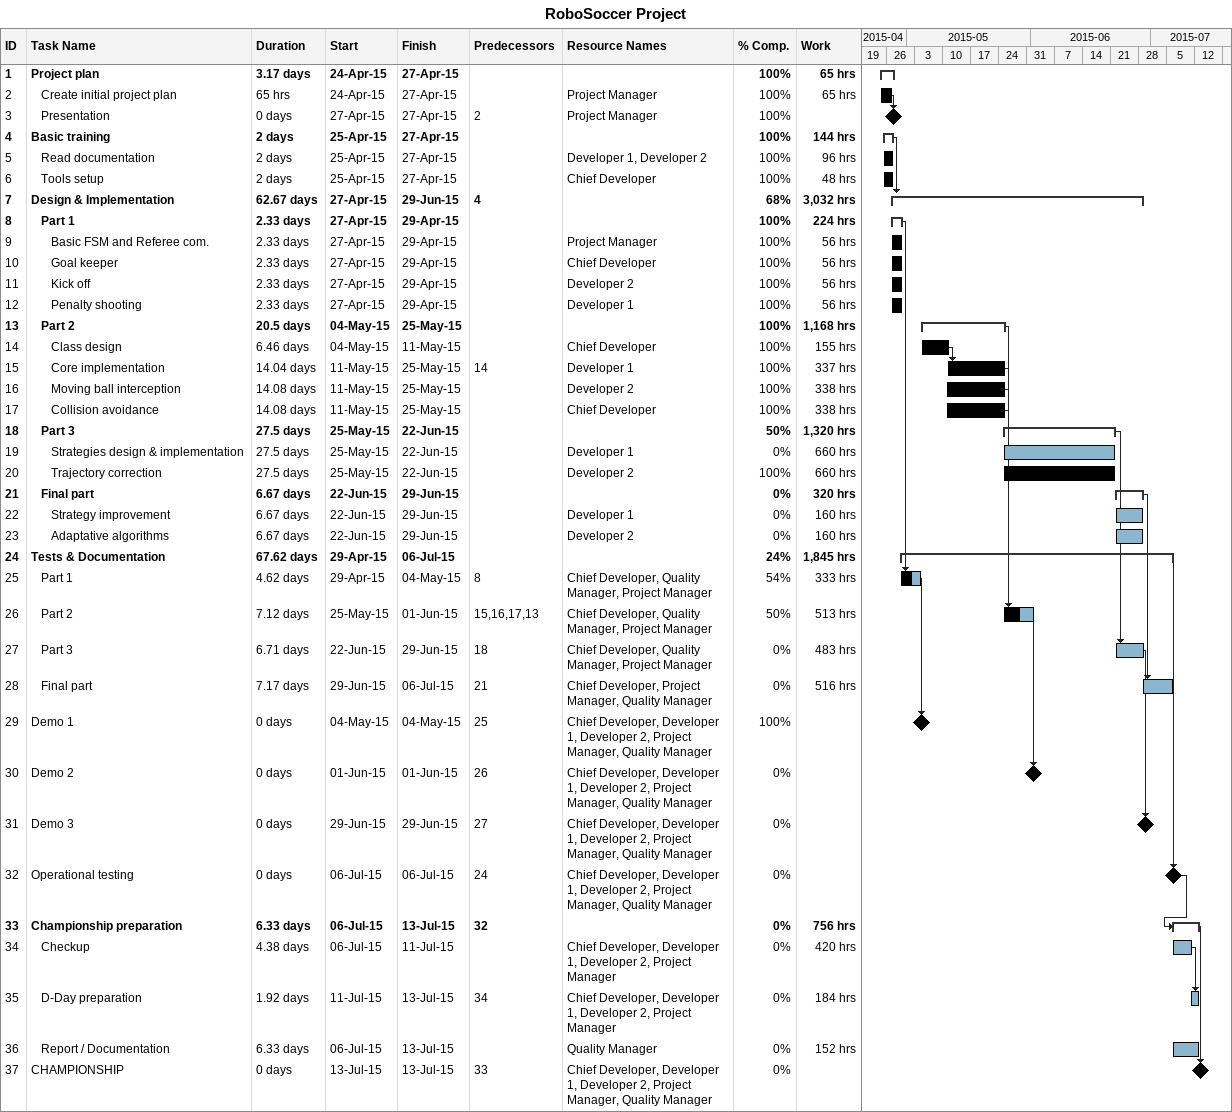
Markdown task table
RoboSoccer Project

| ID | Level | Task | Duration | Start | Finish | Predecessors | Resources | % complete | Work (h) |
|---|---|---|---|---|---|---|---|---|---|
| 1 | 1 | **Project plan** | 3.17d | 2015-04-24 | 2015-04-27 |  |  | 100 | 65 |
| 2 | 2 | Create initial project plan | 65h | 2015-04-24 | 2015-04-27 |  | Project Manager | 100 | 65 |
| 3 | 2 | Presentation | 0d | 2015-04-27 | 2015-04-27 | 2 | Project Manager | 100 |  |
| 4 | 1 | **Basic training** | 2d | 2015-04-25 | 2015-04-27 |  |  | 100 | 144 |
| 5 | 2 | Read documentation | 2d | 2015-04-25 | 2015-04-27 |  | Developer 1, Developer 2 | 100 | 96 |
| 6 | 2 | Tools setup | 2d | 2015-04-25 | 2015-04-27 |  | Chief Developer | 100 | 48 |
| 7 | 1 | **Design & Implementation** | 62.67d | 2015-04-27 | 2015-06-29 | 4 |  | 68 | 3032 |
| 8 | 2 | **Part 1** | 2.33d | 2015-04-27 | 2015-04-29 |  |  | 100 | 224 |
| 9 | 3 | Basic FSM and Referee com. | 2.33d | 2015-04-27 | 2015-04-29 |  | Project Manager | 100 | 56 |
| 10 | 3 | Goal keeper | 2.33d | 2015-04-27 | 2015-04-29 |  | Chief Developer | 100 | 56 |
| 11 | 3 | Kick off | 2.33d | 2015-04-27 | 2015-04-29 |  | Developer 2 | 100 | 56 |
| 12 | 3 | Penalty shooting | 2.33d | 2015-04-27 | 2015-04-29 |  | Developer 1 | 100 | 56 |
| 13 | 2 | **Part 2** | 20.5d | 2015-05-04 | 2015-05-25 |  |  | 100 | 1168 |
| 14 | 3 | Class design | 6.46d | 2015-05-04 | 2015-05-11 |  | Chief Developer | 100 | 155 |
| 15 | 3 | Core implementation | 14.04d | 2015-05-11 | 2015-05-25 | 14 | Developer 1 | 100 | 337 |
| 16 | 3 | Moving ball interception | 14.08d | 2015-05-11 | 2015-05-25 |  | Developer 2 | 100 | 338 |
| 17 | 3 | Collision avoidance | 14.08d | 2015-05-11 | 2015-05-25 |  | Chief Developer | 100 | 338 |
| 18 | 2 | **Part 3** | 27.5d | 2015-05-25 | 2015-06-22 |  |  | 50 | 1320 |
| 19 | 3 | Strategies design & implementation | 27.5d | 2015-05-25 | 2015-06-22 |  | Developer 1 | 0 | 660 |
| 20 | 3 | Trajectory correction | 27.5d | 2015-05-25 | 2015-06-22 |  | Developer 2 | 100 | 660 |
| 21 | 2 | **Final part** | 6.67d | 2015-06-22 | 2015-06-29 |  |  | 0 | 320 |
| 22 | 3 | Strategy improvement | 6.67d | 2015-06-22 | 2015-06-29 |  | Developer 1 | 0 | 160 |
| 23 | 3 | Adaptative algorithms | 6.67d | 2015-06-22 | 2015-06-29 |  | Developer 2 | 0 | 160 |
| 24 | 1 | **Tests & Documentation** | 67.62d | 2015-04-29 | 2015-07-06 |  |  | 24 | 1845 |
| 25 | 2 | Part 1 | 4.62d | 2015-04-29 | 2015-05-04 | 8 | Chief Developer, Quality Manager, Project Manager | 54 | 333 |
| 26 | 2 | Part 2 | 7.12d | 2015-05-25 | 2015-06-01 | 15, 16, 17, 13 | Chief Developer, Quality Manager, Project Manager | 50 | 513 |
| 27 | 2 | Part 3 | 6.71d | 2015-06-22 | 2015-06-29 | 18 | Chief Developer, Quality Manager, Project Manager | 0 | 483 |
| 28 | 2 | Final part | 7.17d | 2015-06-29 | 2015-07-06 | 21 | Chief Developer, Project Manager, Quality Manager | 0 | 516 |
| 29 | 1 | Demo 1 | 0d | 2015-05-04 | 2015-05-04 | 25 | Chief Developer, Developer 1, Developer 2, Project Manager, Quality Manager | 100 |  |
| 30 | 1 | Demo 2 | 0d | 2015-06-01 | 2015-06-01 | 26 | Chief Developer, Developer 1, Developer 2, Project Manager, Quality Manager | 0 |  |
| 31 | 1 | Demo 3 | 0d | 2015-06-29 | 2015-06-29 | 27 | Chief Developer, Developer 1, Developer 2, Project Manager, Quality Manager | 0 |  |
| 32 | 1 | Operational testing | 0d | 2015-07-06 | 2015-07-06 | 24 | Chief Developer, Developer 1, Developer 2, Project Manager, Quality Manager | 0 |  |
| 33 | 1 | **Championship preparation** | 6.33d | 2015-07-06 | 2015-07-13 | 32 |  | 0 | 756 |
| 34 | 2 | Checkup | 4.38d | 2015-07-06 | 2015-07-11 |  | Chief Developer, Developer 1, Developer 2, Project Manager | 0 | 420 |
| 35 | 2 | D-Day preparation | 1.92d | 2015-07-11 | 2015-07-13 | 34 | Chief Developer, Developer 1, Developer 2, Project Manager | 0 | 184 |
| 36 | 2 | Report / Documentation | 6.33d | 2015-07-06 | 2015-07-13 |  | Quality Manager | 0 | 152 |
| 37 | 1 | CHAMPIONSHIP | 0d | 2015-07-13 | 2015-07-13 | 33 | Chief Developer, Developer 1, Developer 2, Project Manager, Quality Manager | 0 |  |
